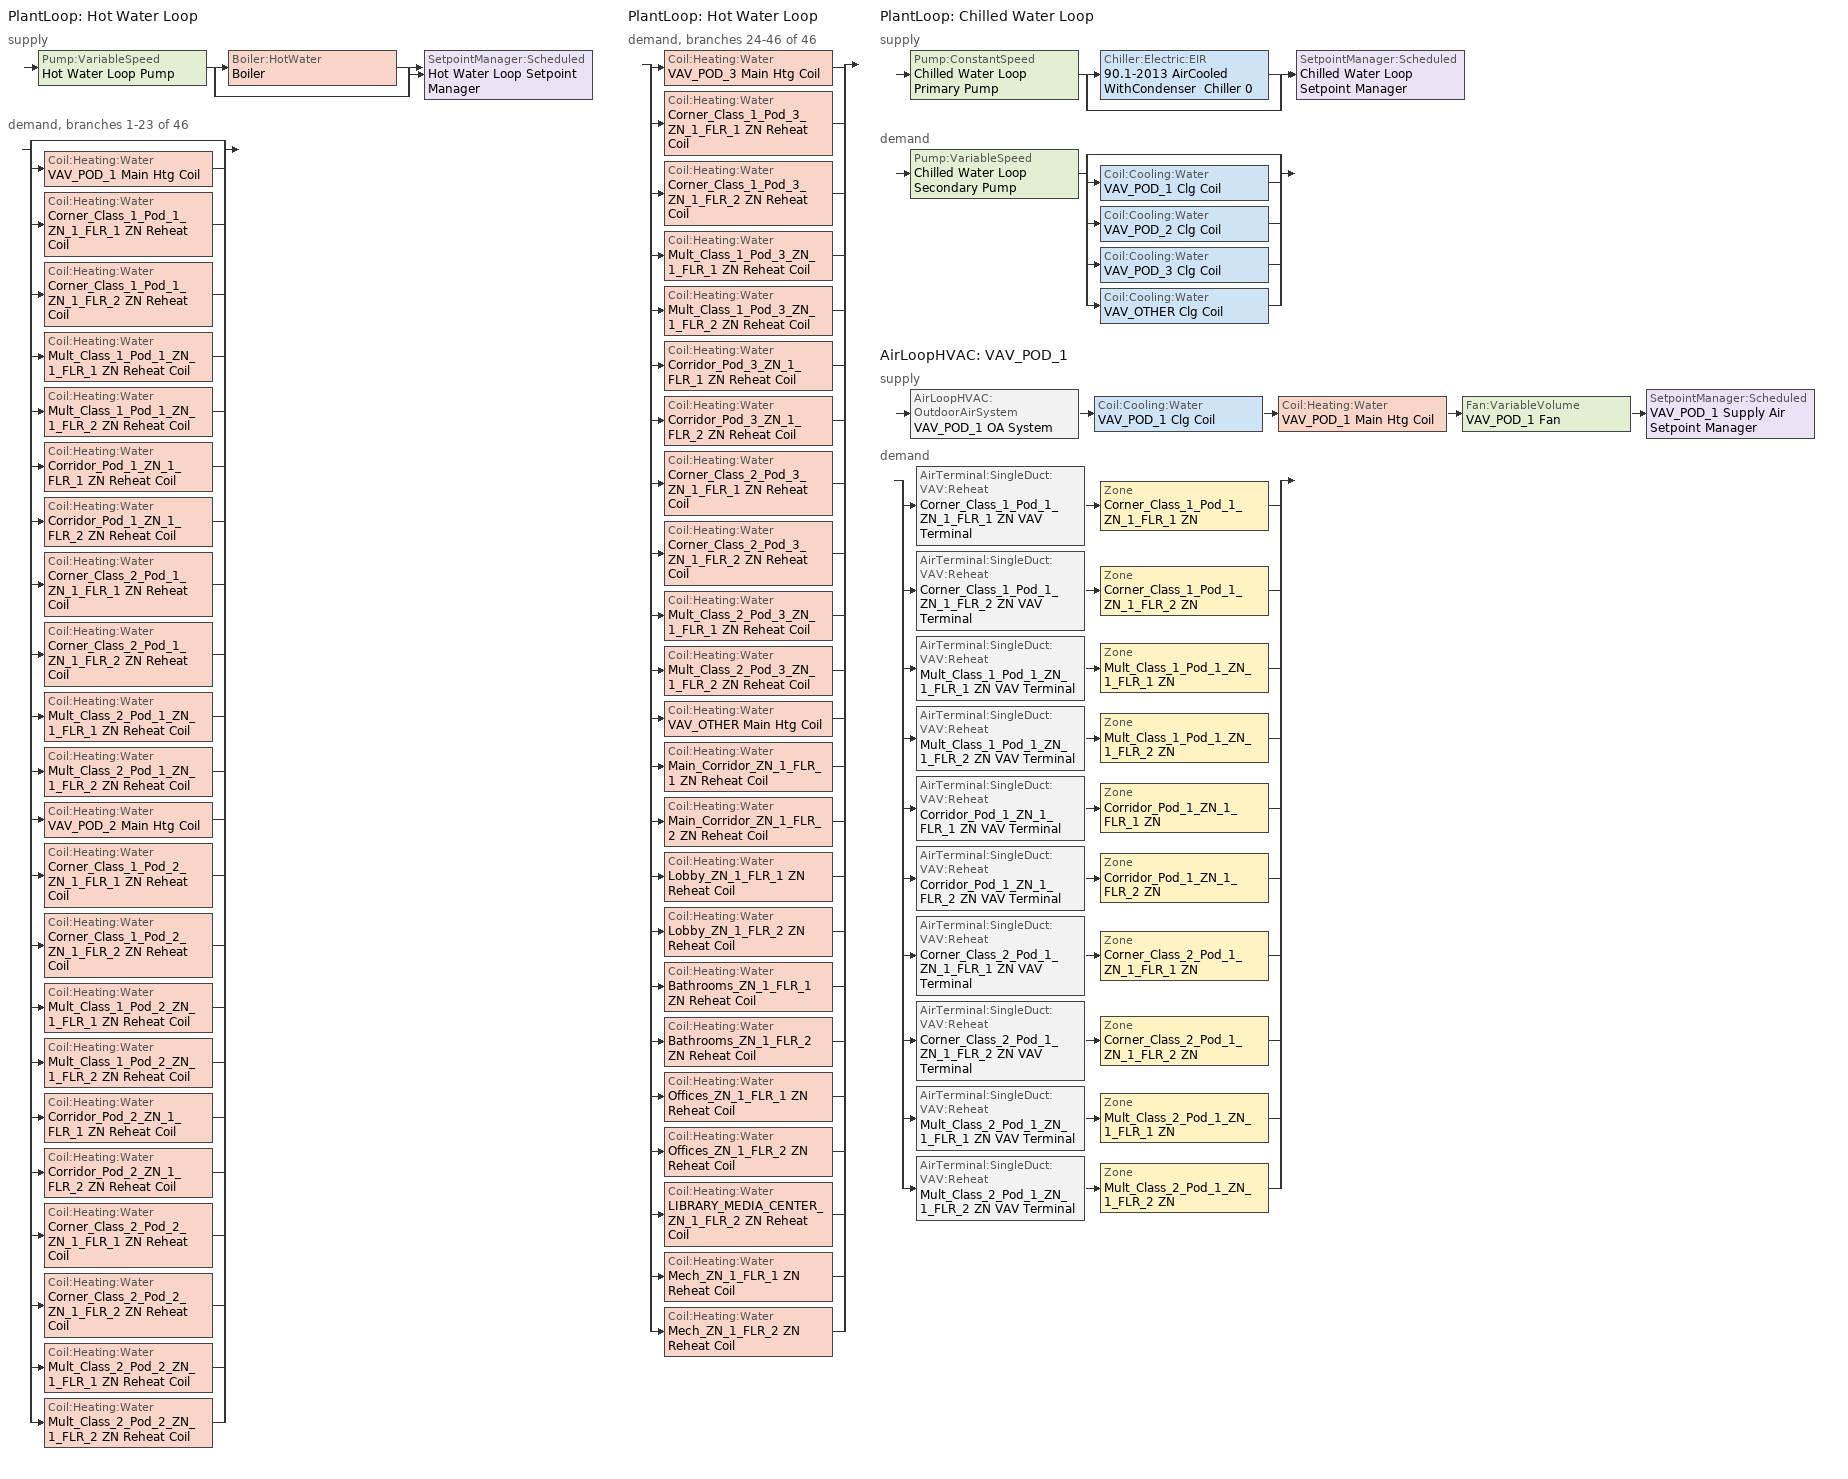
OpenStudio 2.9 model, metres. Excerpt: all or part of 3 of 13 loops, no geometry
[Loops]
PlantLoop 'Hot Water Loop'
 supply: Pump:VariableSpeed 'Hot Water Loop Pump' > split
  | Boiler:HotWater 'Boiler'
  | bypass
  join > SetpointManager:Scheduled 'Hot Water Loop Setpoint Manager'
 demand, branches 1-23 of 46: split
  | bypass
  | Coil:Heating:Water 'VAV_POD_1 Main Htg Coil'
  | Coil:Heating:Water 'Corner_Class_1_Pod_1_ZN_1_FLR_1 ZN Reheat Coil'
  | Coil:Heating:Water 'Corner_Class_1_Pod_1_ZN_1_FLR_2 ZN Reheat Coil'
  | Coil:Heating:Water 'Mult_Class_1_Pod_1_ZN_1_FLR_1 ZN Reheat Coil'
  | Coil:Heating:Water 'Mult_Class_1_Pod_1_ZN_1_FLR_2 ZN Reheat Coil'
  | Coil:Heating:Water 'Corridor_Pod_1_ZN_1_FLR_1 ZN Reheat Coil'
  | Coil:Heating:Water 'Corridor_Pod_1_ZN_1_FLR_2 ZN Reheat Coil'
  | Coil:Heating:Water 'Corner_Class_2_Pod_1_ZN_1_FLR_1 ZN Reheat Coil'
  | Coil:Heating:Water 'Corner_Class_2_Pod_1_ZN_1_FLR_2 ZN Reheat Coil'
  | Coil:Heating:Water 'Mult_Class_2_Pod_1_ZN_1_FLR_1 ZN Reheat Coil'
  | Coil:Heating:Water 'Mult_Class_2_Pod_1_ZN_1_FLR_2 ZN Reheat Coil'
  | Coil:Heating:Water 'VAV_POD_2 Main Htg Coil'
  | Coil:Heating:Water 'Corner_Class_1_Pod_2_ZN_1_FLR_1 ZN Reheat Coil'
  | Coil:Heating:Water 'Corner_Class_1_Pod_2_ZN_1_FLR_2 ZN Reheat Coil'
  | Coil:Heating:Water 'Mult_Class_1_Pod_2_ZN_1_FLR_1 ZN Reheat Coil'
  | Coil:Heating:Water 'Mult_Class_1_Pod_2_ZN_1_FLR_2 ZN Reheat Coil'
  | Coil:Heating:Water 'Corridor_Pod_2_ZN_1_FLR_1 ZN Reheat Coil'
  | Coil:Heating:Water 'Corridor_Pod_2_ZN_1_FLR_2 ZN Reheat Coil'
  | Coil:Heating:Water 'Corner_Class_2_Pod_2_ZN_1_FLR_1 ZN Reheat Coil'
  | Coil:Heating:Water 'Corner_Class_2_Pod_2_ZN_1_FLR_2 ZN Reheat Coil'
  | Coil:Heating:Water 'Mult_Class_2_Pod_2_ZN_1_FLR_1 ZN Reheat Coil'
  | Coil:Heating:Water 'Mult_Class_2_Pod_2_ZN_1_FLR_2 ZN Reheat Coil'
PlantLoop 'Hot Water Loop'
 demand, branches 24-46 of 46: split
  | Coil:Heating:Water 'VAV_POD_3 Main Htg Coil'
  | Coil:Heating:Water 'Corner_Class_1_Pod_3_ZN_1_FLR_1 ZN Reheat Coil'
  | Coil:Heating:Water 'Corner_Class_1_Pod_3_ZN_1_FLR_2 ZN Reheat Coil'
  | Coil:Heating:Water 'Mult_Class_1_Pod_3_ZN_1_FLR_1 ZN Reheat Coil'
  | Coil:Heating:Water 'Mult_Class_1_Pod_3_ZN_1_FLR_2 ZN Reheat Coil'
  | Coil:Heating:Water 'Corridor_Pod_3_ZN_1_FLR_1 ZN Reheat Coil'
  | Coil:Heating:Water 'Corridor_Pod_3_ZN_1_FLR_2 ZN Reheat Coil'
  | Coil:Heating:Water 'Corner_Class_2_Pod_3_ZN_1_FLR_1 ZN Reheat Coil'
  | Coil:Heating:Water 'Corner_Class_2_Pod_3_ZN_1_FLR_2 ZN Reheat Coil'
  | Coil:Heating:Water 'Mult_Class_2_Pod_3_ZN_1_FLR_1 ZN Reheat Coil'
  | Coil:Heating:Water 'Mult_Class_2_Pod_3_ZN_1_FLR_2 ZN Reheat Coil'
  | Coil:Heating:Water 'VAV_OTHER Main Htg Coil'
  | Coil:Heating:Water 'Main_Corridor_ZN_1_FLR_1 ZN Reheat Coil'
  | Coil:Heating:Water 'Main_Corridor_ZN_1_FLR_2 ZN Reheat Coil'
  | Coil:Heating:Water 'Lobby_ZN_1_FLR_1 ZN Reheat Coil'
  | Coil:Heating:Water 'Lobby_ZN_1_FLR_2 ZN Reheat Coil'
  | Coil:Heating:Water 'Bathrooms_ZN_1_FLR_1 ZN Reheat Coil'
  | Coil:Heating:Water 'Bathrooms_ZN_1_FLR_2 ZN Reheat Coil'
  | Coil:Heating:Water 'Offices_ZN_1_FLR_1 ZN Reheat Coil'
  | Coil:Heating:Water 'Offices_ZN_1_FLR_2 ZN Reheat Coil'
  | Coil:Heating:Water 'LIBRARY_MEDIA_CENTER_ZN_1_FLR_2 ZN Reheat Coil'
  | Coil:Heating:Water 'Mech_ZN_1_FLR_1 ZN Reheat Coil'
  | Coil:Heating:Water 'Mech_ZN_1_FLR_2 ZN Reheat Coil'
PlantLoop 'Chilled Water Loop'
 supply: Pump:ConstantSpeed 'Chilled Water Loop Primary Pump' > split
  | Chiller:Electric:EIR '90.1-2013 AirCooled WithCondenser  Chiller 0'
  | bypass
  join > SetpointManager:Scheduled 'Chilled Water Loop Setpoint Manager'
 demand: Pump:VariableSpeed 'Chilled Water Loop Secondary Pump' > split
  | bypass
  | Coil:Cooling:Water 'VAV_POD_1 Clg Coil'
  | Coil:Cooling:Water 'VAV_POD_2 Clg Coil'
  | Coil:Cooling:Water 'VAV_POD_3 Clg Coil'
  | Coil:Cooling:Water 'VAV_OTHER Clg Coil'
AirLoopHVAC 'VAV_POD_1'
 supply: AirLoopHVAC:OutdoorAirSystem 'VAV_POD_1 OA System' > Coil:Cooling:Water 'VAV_POD_1 Clg Coil' > Coil:Heating:Water 'VAV_POD_1 Main Htg Coil' > Fan:VariableVolume 'VAV_POD_1 Fan' > SetpointManager:Scheduled 'VAV_POD_1 Supply Air Setpoint Manager'
 demand: split
  | AirTerminal:SingleDuct:VAV:Reheat 'Corner_Class_1_Pod_1_ZN_1_FLR_1 ZN VAV Terminal' > Zone 'Corner_Class_1_Pod_1_ZN_1_FLR_1 ZN'
  | AirTerminal:SingleDuct:VAV:Reheat 'Corner_Class_1_Pod_1_ZN_1_FLR_2 ZN VAV Terminal' > Zone 'Corner_Class_1_Pod_1_ZN_1_FLR_2 ZN'
  | AirTerminal:SingleDuct:VAV:Reheat 'Mult_Class_1_Pod_1_ZN_1_FLR_1 ZN VAV Terminal' > Zone 'Mult_Class_1_Pod_1_ZN_1_FLR_1 ZN'
  | AirTerminal:SingleDuct:VAV:Reheat 'Mult_Class_1_Pod_1_ZN_1_FLR_2 ZN VAV Terminal' > Zone 'Mult_Class_1_Pod_1_ZN_1_FLR_2 ZN'
  | AirTerminal:SingleDuct:VAV:Reheat 'Corridor_Pod_1_ZN_1_FLR_1 ZN VAV Terminal' > Zone 'Corridor_Pod_1_ZN_1_FLR_1 ZN'
  | AirTerminal:SingleDuct:VAV:Reheat 'Corridor_Pod_1_ZN_1_FLR_2 ZN VAV Terminal' > Zone 'Corridor_Pod_1_ZN_1_FLR_2 ZN'
  | AirTerminal:SingleDuct:VAV:Reheat 'Corner_Class_2_Pod_1_ZN_1_FLR_1 ZN VAV Terminal' > Zone 'Corner_Class_2_Pod_1_ZN_1_FLR_1 ZN'
  | AirTerminal:SingleDuct:VAV:Reheat 'Corner_Class_2_Pod_1_ZN_1_FLR_2 ZN VAV Terminal' > Zone 'Corner_Class_2_Pod_1_ZN_1_FLR_2 ZN'
  | AirTerminal:SingleDuct:VAV:Reheat 'Mult_Class_2_Pod_1_ZN_1_FLR_1 ZN VAV Terminal' > Zone 'Mult_Class_2_Pod_1_ZN_1_FLR_1 ZN'
  | AirTerminal:SingleDuct:VAV:Reheat 'Mult_Class_2_Pod_1_ZN_1_FLR_2 ZN VAV Terminal' > Zone 'Mult_Class_2_Pod_1_ZN_1_FLR_2 ZN'
[Sizing:Zone] Zone Cooling Design Supply Air Temperature Input Method=SupplyAirTemperature; Zone Cooling Design Supply Air Temperature {C}=12.7778; Zone Cooling Design Supply Air Temperature Difference {deltaC}=11.11; Zone Heating Design Supply Air Temperature Input Method=SupplyAirTemperature; Zone Heating Design Supply Air Temperature {C}=40; Zone Heating Design Supply Air Temperature Difference {deltaC}=11.11; Zone Cooling Design Supply Air Humidity Ratio {kg-H2O/kg-air}=0.0085; Zone Heating Design Supply Air Humidity Ratio {kg-H2O/kg-air}=0.008; Cooling Design Air Flow Method=DesignDay; Heating Design Air Flow Method=DesignDay; Account for Dedicated Outdoor Air System=No; Dedicated Outdoor Air System Control Strategy=NeutralSupplyAir; Dedicated Outdoor Air Low Setpoint Temperature for Design {C}=autosize; Dedicated Outdoor Air High Setpoint Temperature for Design {C}=autosize
Corner_Class_1_Pod_1_ZN_1_FLR_1 ZN; Corner_Class_1_Pod_1_ZN_1_FLR_2 ZN; Corner_Class_2_Pod_1_ZN_1_FLR_1 ZN; Corner_Class_2_Pod_1_ZN_1_FLR_2 ZN; Corridor_Pod_1_ZN_1_FLR_1 ZN; Corridor_Pod_1_ZN_1_FLR_2 ZN; Mult_Class_1_Pod_1_ZN_1_FLR_1 ZN; Mult_Class_1_Pod_1_ZN_1_FLR_2 ZN; Mult_Class_2_Pod_1_ZN_1_FLR_1 ZN; Mult_Class_2_Pod_1_ZN_1_FLR_2 ZN
[Zone equipment]
Corner_Class_1_Pod_1_ZN_1_FLR_1 ZN: Corner_Class_1_Pod_1_ZN_1_FLR_1 ZN VAV Terminal
Corner_Class_1_Pod_1_ZN_1_FLR_2 ZN: Corner_Class_1_Pod_1_ZN_1_FLR_2 ZN VAV Terminal
Corner_Class_2_Pod_1_ZN_1_FLR_1 ZN: Corner_Class_2_Pod_1_ZN_1_FLR_1 ZN VAV Terminal
Corner_Class_2_Pod_1_ZN_1_FLR_2 ZN: Corner_Class_2_Pod_1_ZN_1_FLR_2 ZN VAV Terminal
Corridor_Pod_1_ZN_1_FLR_1 ZN: Corridor_Pod_1_ZN_1_FLR_1 ZN VAV Terminal
Corridor_Pod_1_ZN_1_FLR_2 ZN: Corridor_Pod_1_ZN_1_FLR_2 ZN VAV Terminal
Mult_Class_1_Pod_1_ZN_1_FLR_1 ZN: Mult_Class_1_Pod_1_ZN_1_FLR_1 ZN VAV Terminal
Mult_Class_1_Pod_1_ZN_1_FLR_2 ZN: Mult_Class_1_Pod_1_ZN_1_FLR_2 ZN VAV Terminal
Mult_Class_2_Pod_1_ZN_1_FLR_1 ZN: Mult_Class_2_Pod_1_ZN_1_FLR_1 ZN VAV Terminal
Mult_Class_2_Pod_1_ZN_1_FLR_2 ZN: Mult_Class_2_Pod_1_ZN_1_FLR_2 ZN VAV Terminal
[PlantLoop] Glycol Concentration=0; Plant Loop Volume {m3}=Autocalculate; Load Distribution Scheme=Optimal
Name | Fluid Type | Minimum Loop Temperature {C} | Maximum Loop Temperature {C} | Common Pipe Simulation
Hot Water Loop | Water | 10
Chilled Water Loop |  | 1 | 40 | CommonPipe
[Sizing:Plant] Sizing Option=NonCoincident; Zone Timesteps in Averaging Window=1; Coincident Sizing Factor Mode=None
Name | Loop Type | Design Loop Exit Temperature {C} | Loop Design Temperature Difference {deltaC}
Hot Water Loop | Heating | 82.2222 | 11.1111
Chilled Water Loop | Cooling | 6.66667 | 5.61111
[SetpointManager:Scheduled] Control Variable=Temperature
Name | Schedule
Hot Water Loop Setpoint Manager | Hot Water Loop Temp - 180F
Chilled Water Loop Setpoint Manager | Chilled Water Loop Temp - 44F
VAV_POD_1 Supply Air Setpoint Manager | Supply Air Temp - 55.0F
[Pump:VariableSpeed] Motor Efficiency=0.9; Pump Control Type=Intermittent; Skin Loss Radiative Fraction=0.5; Design Power Sizing Method=PowerPerFlowPerPressure; Design Electric Power per Unit Flow Rate {W/(m3/s)}=348701.1; Design Shaft Power per Unit Flow Rate per Unit Head {W-s/m3-Pa}=1.28205; Design Minimum Flow Rate Fraction=0
Name | Rated Pump Head {Pa} | Fraction of Motor Inefficiencies to Fluid Stream | Coefficient 1 of the Part Load Performance Curve | Coefficient 2 of the Part Load Performance Curve | Coefficient 3 of the Part Load Performance Curve | Coefficient 4 of the Part Load Performance Curve
Hot Water Loop Pump | 179344
Chilled Water Loop Secondary Pump | 134508 | 0 | 0 | 0.0205 | 0.4101 | 0.5753
[Boiler:HotWater]
Boiler: Fuel Type=NaturalGas; Nominal Thermal Efficiency=0.78; Efficiency Curve Temperature Evaluation Variable=LeavingBoiler; Design Water Outlet Temperature {C}=82.2222; Minimum Part Load Ratio=0; Maximum Part Load Ratio=1.2; Optimum Part Load Ratio=1; Water Outlet Upper Temperature Limit {C}=95; Boiler Flow Mode=LeavingSetpointModulated; Parasitic Electric Load {W}=0; Sizing Factor=1
[Pump:ConstantSpeed]
Chilled Water Loop Primary Pump: Rated Flow Rate {m3/s}=autosize; Rated Pump Head {Pa}=44836; Rated Power Consumption {W}=autosize; Motor Efficiency=0.9; Fraction of Motor Inefficiencies to Fluid Stream=0; Pump Control Type=Intermittent; Design Power Sizing Method=PowerPerFlowPerPressure; Design Electric Power per Unit Flow Rate {W/(m3/s)}=348701.1; Design Shaft Power per Unit Flow Rate per Unit Head {W-s/m3-Pa}=1.28205
[Chiller:Electric:EIR]
90.1-2013 AirCooled WithCondenser  Chiller 0: Reference Capacity {W}=Autosize; Reference COP {W/W}=5.5; Reference Leaving Chilled Water Temperature {C}=6.66667; Reference Entering Condenser Fluid Temperature {C}=35; Cooling Capacity Function of Temperature Curve=Curve Biquadratic 1; Electric Input to Cooling Output Ratio Function of Temperature Curve=Curve Biquadratic 2; Electric Input to Cooling Output Ratio Function of Part Load Ratio Curve=Curve Quadratic 1; Minimum Part Load Ratio=0.15; Maximum Part Load Ratio=1; Optimum Part Load Ratio=1; Minimum Unloading Ratio=0.25; Condenser Type=AirCooled; Leaving Chilled Water Lower Temperature Limit {C}=2.22222; Chiller Flow Mode=ConstantFlow; Design Heat Recovery Water Flow Rate {m3/s}=0; Sizing Factor=1; Basin Heater Capacity {W/K}=0; Basin Heater Setpoint Temperature {C}=10
[AirLoopHVAC]
VAV_POD_1: Availability Schedule=SchoolSecondary HVACOperationSchd; Design Supply Air Flow Rate {m3/s}=AutoSize
[Sizing:System]
VAV_POD_1: Type of Load to Size On=Sensible; Design Outdoor Air Flow Rate {m3/s}=Autosize; Central Heating Maximum System Air Flow Ratio=0.3; Preheat Design Temperature {C}=7.22222; Preheat Design Humidity Ratio {kg-H2O/kg-Air}=0.008; Precool Design Temperature {C}=12.7778; Precool Design Humidity Ratio {kg-H2O/kg-Air}=0.008; Central Cooling Design Supply Air Temperature {C}=12.7778; Central Heating Design Supply Air Temperature {C}=12.7778; Sizing Option=Coincident; 100% Outdoor Air in Cooling=No; 100% Outdoor Air in Heating=No; Central Cooling Design Supply Air Humidity Ratio {kg-H2O/kg-Air}=0.0085; Central Heating Design Supply Air Humidity Ratio {kg-H2O/kg-Air}=0.008; Cooling Design Air Flow Method=DesignDay; Cooling Design Air Flow Rate {m3/s}=0; Heating Design Air Flow Method=DesignDay; Heating Design Air Flow Rate {m3/s}=0; System Outdoor Air Method=ZoneSum; Zone Maximum Outdoor Air Fraction=1; Cooling Supply Air Flow Rate Per Floor Area {m3/s-m2}=0.00996765; Cooling Fraction of Autosized Cooling Supply Air Flow Rate=1; Cooling Supply Air Flow Rate Per Unit Cooling Capacity {m3/s-W}=3.94755e-05; Heating Supply Air Flow Rate Per Floor Area {m3/s-m2}=0.00996765; Heating Fraction of Autosized Heating Supply Air Flow Rate=1; Heating Fraction of Autosized Cooling Supply Air Flow Rate=1; Heating Supply Air Flow Rate Per Unit Heating Capacity {m3/s-W}=3.15882e-05; Cooling Design Capacity Method=CoolingDesignCapacity; Cooling Design Capacity {W}=autosize; Cooling Design Capacity Per Floor Area {W/m2}=234.7; Fraction of Autosized Cooling Design Capacity=1; Heating Design Capacity Method=HeatingDesignCapacity; Heating Design Capacity {W}=autosize; Heating Design Capacity Per Floor Area {W/m2}=157; Fraction of Autosized Heating Design Capacity=1; Central Cooling Capacity Control Method=OnOff
[Fan:VariableVolume]
VAV_POD_1 Fan: Availability Schedule=Always On Discrete; Fan Total Efficiency=0.62; Pressure Rise {Pa}=996.356; Maximum Flow Rate {m3/s}=Autosize; Fan Power Minimum Flow Rate Input Method=Fraction; Fan Power Minimum Flow Fraction=0.25; Fan Power Minimum Air Flow Rate {m3/s}=0; Motor Efficiency=0.9; Motor In Airstream Fraction=1; Fan Power Coefficient 1=0.0407599; Fan Power Coefficient 2=0.088045; Fan Power Coefficient 3=-0.0729261; Fan Power Coefficient 4=0.94374; Fan Power Coefficient 5=0
[Coil:Heating:Water] Availability Schedule=Always On Discrete; Rated Inlet Water Temperature {C}=82.2222; Rated Outlet Water Temperature {C}=71.1111
Name | Rated Inlet Air Temperature {C} | Rated Outlet Air Temperature {C}
VAV_POD_1 Main Htg Coil; VAV_POD_2 Main Htg Coil; VAV_POD_3 Main Htg Coil; VAV_OTHER Main Htg Coil | 7.22222 | 12.7778
Corner_Class_1_Pod_1_ZN_1_FLR_1 ZN Reheat Coil; Corner_Class_1_Pod_1_ZN_1_FLR_2 ZN Reheat Coil; Mult_Class_1_Pod_1_ZN_1_FLR_1 ZN Reheat Coil; Mult_Class_1_Pod_1_ZN_1_FLR_2 ZN Reheat Coil; Corridor_Pod_1_ZN_1_FLR_1 ZN Reheat Coil; Corridor_Pod_1_ZN_1_FLR_2 ZN Reheat Coil; Corner_Class_2_Pod_1_ZN_1_FLR_1 ZN Reheat Coil; Corner_Class_2_Pod_1_ZN_1_FLR_2 ZN Reheat Coil; Mult_Class_2_Pod_1_ZN_1_FLR_1 ZN Reheat Coil; Mult_Class_2_Pod_1_ZN_1_FLR_2 ZN Reheat Coil; Corner_Class_1_Pod_2_ZN_1_FLR_1 ZN Reheat Coil; Corner_Class_1_Pod_2_ZN_1_FLR_2 ZN Reheat Coil; Mult_Class_1_Pod_2_ZN_1_FLR_1 ZN Reheat Coil; Mult_Class_1_Pod_2_ZN_1_FLR_2 ZN Reheat Coil; Corridor_Pod_2_ZN_1_FLR_1 ZN Reheat Coil; Corridor_Pod_2_ZN_1_FLR_2 ZN Reheat Coil; Corner_Class_2_Pod_2_ZN_1_FLR_1 ZN Reheat Coil; Corner_Class_2_Pod_2_ZN_1_FLR_2 ZN Reheat Coil; Mult_Class_2_Pod_2_ZN_1_FLR_1 ZN Reheat Coil; Mult_Class_2_Pod_2_ZN_1_FLR_2 ZN Reheat Coil; Corner_Class_1_Pod_3_ZN_1_FLR_1 ZN Reheat Coil; Corner_Class_1_Pod_3_ZN_1_FLR_2 ZN Reheat Coil; Mult_Class_1_Pod_3_ZN_1_FLR_1 ZN Reheat Coil; Mult_Class_1_Pod_3_ZN_1_FLR_2 ZN Reheat Coil; Corridor_Pod_3_ZN_1_FLR_1 ZN Reheat Coil; Corridor_Pod_3_ZN_1_FLR_2 ZN Reheat Coil; Corner_Class_2_Pod_3_ZN_1_FLR_1 ZN Reheat Coil; Corner_Class_2_Pod_3_ZN_1_FLR_2 ZN Reheat Coil; Mult_Class_2_Pod_3_ZN_1_FLR_1 ZN Reheat Coil; Mult_Class_2_Pod_3_ZN_1_FLR_2 ZN Reheat Coil; Main_Corridor_ZN_1_FLR_1 ZN Reheat Coil; Main_Corridor_ZN_1_FLR_2 ZN Reheat Coil; Lobby_ZN_1_FLR_1 ZN Reheat Coil; Lobby_ZN_1_FLR_2 ZN Reheat Coil; Bathrooms_ZN_1_FLR_1 ZN Reheat Coil; Bathrooms_ZN_1_FLR_2 ZN Reheat Coil; Offices_ZN_1_FLR_1 ZN Reheat Coil; Offices_ZN_1_FLR_2 ZN Reheat Coil; LIBRARY_MEDIA_CENTER_ZN_1_FLR_2 ZN Reheat Coil; Mech_ZN_1_FLR_1 ZN Reheat Coil; Mech_ZN_1_FLR_2 ZN Reheat Coil | 12.7778 | 40
[Controller:WaterCoil] Minimum Actuated Flow {m3/s}=0
Name | Water Coil | Action | Controller Convergence Tolerance {deltaC}
VAV_POD_1 Main Htg Coil Controller | VAV_POD_1 Main Htg Coil | Normal | 0.1
VAV_POD_1 Clg Coil Controller | VAV_POD_1 Clg Coil | Reverse
Corner_Class_1_Pod_1_ZN_1_FLR_1 ZN Reheat Coil Controller | Corner_Class_1_Pod_1_ZN_1_FLR_1 ZN Reheat Coil | Normal | 0.1
Corner_Class_1_Pod_1_ZN_1_FLR_2 ZN Reheat Coil Controller | Corner_Class_1_Pod_1_ZN_1_FLR_2 ZN Reheat Coil | Normal | 0.1
Mult_Class_1_Pod_1_ZN_1_FLR_1 ZN Reheat Coil Controller | Mult_Class_1_Pod_1_ZN_1_FLR_1 ZN Reheat Coil | Normal | 0.1
Mult_Class_1_Pod_1_ZN_1_FLR_2 ZN Reheat Coil Controller | Mult_Class_1_Pod_1_ZN_1_FLR_2 ZN Reheat Coil | Normal | 0.1
Corridor_Pod_1_ZN_1_FLR_1 ZN Reheat Coil Controller | Corridor_Pod_1_ZN_1_FLR_1 ZN Reheat Coil | Normal | 0.1
Corridor_Pod_1_ZN_1_FLR_2 ZN Reheat Coil Controller | Corridor_Pod_1_ZN_1_FLR_2 ZN Reheat Coil | Normal | 0.1
Corner_Class_2_Pod_1_ZN_1_FLR_1 ZN Reheat Coil Controller | Corner_Class_2_Pod_1_ZN_1_FLR_1 ZN Reheat Coil | Normal | 0.1
Corner_Class_2_Pod_1_ZN_1_FLR_2 ZN Reheat Coil Controller | Corner_Class_2_Pod_1_ZN_1_FLR_2 ZN Reheat Coil | Normal | 0.1
Mult_Class_2_Pod_1_ZN_1_FLR_1 ZN Reheat Coil Controller | Mult_Class_2_Pod_1_ZN_1_FLR_1 ZN Reheat Coil | Normal | 0.1
Mult_Class_2_Pod_1_ZN_1_FLR_2 ZN Reheat Coil Controller | Mult_Class_2_Pod_1_ZN_1_FLR_2 ZN Reheat Coil | Normal | 0.1
VAV_POD_2 Main Htg Coil Controller | VAV_POD_2 Main Htg Coil | Normal | 0.1
VAV_POD_2 Clg Coil Controller | VAV_POD_2 Clg Coil | Reverse
Corner_Class_1_Pod_2_ZN_1_FLR_1 ZN Reheat Coil Controller | Corner_Class_1_Pod_2_ZN_1_FLR_1 ZN Reheat Coil | Normal | 0.1
Corner_Class_1_Pod_2_ZN_1_FLR_2 ZN Reheat Coil Controller | Corner_Class_1_Pod_2_ZN_1_FLR_2 ZN Reheat Coil | Normal | 0.1
Mult_Class_1_Pod_2_ZN_1_FLR_1 ZN Reheat Coil Controller | Mult_Class_1_Pod_2_ZN_1_FLR_1 ZN Reheat Coil | Normal | 0.1
Mult_Class_1_Pod_2_ZN_1_FLR_2 ZN Reheat Coil Controller | Mult_Class_1_Pod_2_ZN_1_FLR_2 ZN Reheat Coil | Normal | 0.1
Corridor_Pod_2_ZN_1_FLR_1 ZN Reheat Coil Controller | Corridor_Pod_2_ZN_1_FLR_1 ZN Reheat Coil | Normal | 0.1
Corridor_Pod_2_ZN_1_FLR_2 ZN Reheat Coil Controller | Corridor_Pod_2_ZN_1_FLR_2 ZN Reheat Coil | Normal | 0.1
Corner_Class_2_Pod_2_ZN_1_FLR_1 ZN Reheat Coil Controller | Corner_Class_2_Pod_2_ZN_1_FLR_1 ZN Reheat Coil | Normal | 0.1
Corner_Class_2_Pod_2_ZN_1_FLR_2 ZN Reheat Coil Controller | Corner_Class_2_Pod_2_ZN_1_FLR_2 ZN Reheat Coil | Normal | 0.1
Mult_Class_2_Pod_2_ZN_1_FLR_1 ZN Reheat Coil Controller | Mult_Class_2_Pod_2_ZN_1_FLR_1 ZN Reheat Coil | Normal | 0.1
Mult_Class_2_Pod_2_ZN_1_FLR_2 ZN Reheat Coil Controller | Mult_Class_2_Pod_2_ZN_1_FLR_2 ZN Reheat Coil | Normal | 0.1
VAV_POD_3 Main Htg Coil Controller | VAV_POD_3 Main Htg Coil | Normal | 0.1
VAV_POD_3 Clg Coil Controller | VAV_POD_3 Clg Coil | Reverse
Corner_Class_1_Pod_3_ZN_1_FLR_1 ZN Reheat Coil Controller | Corner_Class_1_Pod_3_ZN_1_FLR_1 ZN Reheat Coil | Normal | 0.1
Corner_Class_1_Pod_3_ZN_1_FLR_2 ZN Reheat Coil Controller | Corner_Class_1_Pod_3_ZN_1_FLR_2 ZN Reheat Coil | Normal | 0.1
Mult_Class_1_Pod_3_ZN_1_FLR_1 ZN Reheat Coil Controller | Mult_Class_1_Pod_3_ZN_1_FLR_1 ZN Reheat Coil | Normal | 0.1
Mult_Class_1_Pod_3_ZN_1_FLR_2 ZN Reheat Coil Controller | Mult_Class_1_Pod_3_ZN_1_FLR_2 ZN Reheat Coil | Normal | 0.1
Corridor_Pod_3_ZN_1_FLR_1 ZN Reheat Coil Controller | Corridor_Pod_3_ZN_1_FLR_1 ZN Reheat Coil | Normal | 0.1
Corridor_Pod_3_ZN_1_FLR_2 ZN Reheat Coil Controller | Corridor_Pod_3_ZN_1_FLR_2 ZN Reheat Coil | Normal | 0.1
Corner_Class_2_Pod_3_ZN_1_FLR_1 ZN Reheat Coil Controller | Corner_Class_2_Pod_3_ZN_1_FLR_1 ZN Reheat Coil | Normal | 0.1
Corner_Class_2_Pod_3_ZN_1_FLR_2 ZN Reheat Coil Controller | Corner_Class_2_Pod_3_ZN_1_FLR_2 ZN Reheat Coil | Normal | 0.1
Mult_Class_2_Pod_3_ZN_1_FLR_1 ZN Reheat Coil Controller | Mult_Class_2_Pod_3_ZN_1_FLR_1 ZN Reheat Coil | Normal | 0.1
Mult_Class_2_Pod_3_ZN_1_FLR_2 ZN Reheat Coil Controller | Mult_Class_2_Pod_3_ZN_1_FLR_2 ZN Reheat Coil | Normal | 0.1
VAV_OTHER Main Htg Coil Controller | VAV_OTHER Main Htg Coil | Normal | 0.1
VAV_OTHER Clg Coil Controller | VAV_OTHER Clg Coil | Reverse
Main_Corridor_ZN_1_FLR_1 ZN Reheat Coil Controller | Main_Corridor_ZN_1_FLR_1 ZN Reheat Coil | Normal | 0.1
Main_Corridor_ZN_1_FLR_2 ZN Reheat Coil Controller | Main_Corridor_ZN_1_FLR_2 ZN Reheat Coil | Normal | 0.1
Lobby_ZN_1_FLR_1 ZN Reheat Coil Controller | Lobby_ZN_1_FLR_1 ZN Reheat Coil | Normal | 0.1
Lobby_ZN_1_FLR_2 ZN Reheat Coil Controller | Lobby_ZN_1_FLR_2 ZN Reheat Coil | Normal | 0.1
Bathrooms_ZN_1_FLR_1 ZN Reheat Coil Controller | Bathrooms_ZN_1_FLR_1 ZN Reheat Coil | Normal | 0.1
Bathrooms_ZN_1_FLR_2 ZN Reheat Coil Controller | Bathrooms_ZN_1_FLR_2 ZN Reheat Coil | Normal | 0.1
Offices_ZN_1_FLR_1 ZN Reheat Coil Controller | Offices_ZN_1_FLR_1 ZN Reheat Coil | Normal | 0.1
Offices_ZN_1_FLR_2 ZN Reheat Coil Controller | Offices_ZN_1_FLR_2 ZN Reheat Coil | Normal | 0.1
LIBRARY_MEDIA_CENTER_ZN_1_FLR_2 ZN Reheat Coil Controller | LIBRARY_MEDIA_CENTER_ZN_1_FLR_2 ZN Reheat Coil | Normal | 0.1
Mech_ZN_1_FLR_1 ZN Reheat Coil Controller | Mech_ZN_1_FLR_1 ZN Reheat Coil | Normal | 0.1
Mech_ZN_1_FLR_2 ZN Reheat Coil Controller | Mech_ZN_1_FLR_2 ZN Reheat Coil | Normal | 0.1
[Coil:Cooling:Water] Availability Schedule=Always On Discrete; Design Inlet Water Temperature {C}=Autosize; Heat Exchanger Configuration=CrossFlow
VAV_POD_1 Clg Coil; VAV_POD_2 Clg Coil; VAV_POD_3 Clg Coil; VAV_OTHER Clg Coil
[Controller:OutdoorAir]
VAV_POD_1 OA Controller: Minimum Outdoor Air Flow Rate {m3/s}=autosize; Maximum Outdoor Air Flow Rate {m3/s}=Autosize; Economizer Control Type=NoEconomizer; Economizer Control Action Type=ModulateFlow; Economizer Maximum Limit Dry-Bulb Temperature {C}=28; Economizer Maximum Limit Enthalpy {J/kg}=64000; Lockout Type=NoLockout; Minimum Limit Type=FixedMinimum; Minimum Outdoor Air Schedule=SchoolSecondary MinOA_MotorizedDamper_Sched; Controller Mechanical Ventilation=VAV_POD_1 Vent Controller; High Humidity Control=No; Heat Recovery Bypass Control Type=BypassWhenWithinEconomizerLimits
[Controller:MechanicalVentilation]
VAV_POD_1 Vent Controller: Availability Schedule=Always On Discrete; System Outdoor Air Method=VentilationRateProcedure
[AirLoopHVAC:OutdoorAirSystem]
VAV_POD_1 OA System: Controller=VAV_POD_1 OA Controller
[AvailabilityManager:NightCycle] Applicability Schedule=Always On Discrete; Control Type=CycleOnAny; Thermostat Tolerance {deltaC}=1; Cycling Run Time {s}=1800
Availability Manager Night Cycle 1; Availability Manager Night Cycle 2; Availability Manager Night Cycle 3; Availability Manager Night Cycle 4; Availability Manager Night Cycle 5; Availability Manager Night Cycle 6; Availability Manager Night Cycle 7; Availability Manager Night Cycle 8; Availability Manager Night Cycle 9
[AirTerminal:SingleDuct:VAV:Reheat] Availability Schedule=Always On Discrete; Maximum Air Flow Rate {m3/s}=AutoSize; Zone Minimum Air Flow Input Method=Constant; Constant Minimum Air Flow Fraction=0.2; Fixed Minimum Air Flow Rate {m3/s}=0; Maximum Hot Water or Steam Flow Rate {m3/s}=AutoSize; Minimum Hot Water or Steam Flow Rate {m3/s}=0; Convergence Tolerance=0.001; Damper Heating Action=ReverseWithLimits; Maximum Flow per Zone Floor Area During Reheat {m3/s-m2}=AutoSize; Maximum Flow Fraction During Reheat=0.5; Maximum Reheat Air Temperature {C}=40; Control For Outdoor Air=No
Name | Reheat Coil
Corner_Class_1_Pod_1_ZN_1_FLR_1 ZN VAV Terminal | Corner_Class_1_Pod_1_ZN_1_FLR_1 ZN Reheat Coil
Corner_Class_1_Pod_1_ZN_1_FLR_2 ZN VAV Terminal | Corner_Class_1_Pod_1_ZN_1_FLR_2 ZN Reheat Coil
Mult_Class_1_Pod_1_ZN_1_FLR_1 ZN VAV Terminal | Mult_Class_1_Pod_1_ZN_1_FLR_1 ZN Reheat Coil
Mult_Class_1_Pod_1_ZN_1_FLR_2 ZN VAV Terminal | Mult_Class_1_Pod_1_ZN_1_FLR_2 ZN Reheat Coil
Corridor_Pod_1_ZN_1_FLR_1 ZN VAV Terminal | Corridor_Pod_1_ZN_1_FLR_1 ZN Reheat Coil
Corridor_Pod_1_ZN_1_FLR_2 ZN VAV Terminal | Corridor_Pod_1_ZN_1_FLR_2 ZN Reheat Coil
Corner_Class_2_Pod_1_ZN_1_FLR_1 ZN VAV Terminal | Corner_Class_2_Pod_1_ZN_1_FLR_1 ZN Reheat Coil
Corner_Class_2_Pod_1_ZN_1_FLR_2 ZN VAV Terminal | Corner_Class_2_Pod_1_ZN_1_FLR_2 ZN Reheat Coil
Mult_Class_2_Pod_1_ZN_1_FLR_1 ZN VAV Terminal | Mult_Class_2_Pod_1_ZN_1_FLR_1 ZN Reheat Coil
Mult_Class_2_Pod_1_ZN_1_FLR_2 ZN VAV Terminal | Mult_Class_2_Pod_1_ZN_1_FLR_2 ZN Reheat Coil
[Refrigeration:Compressor] Refrigeration Compressor Power Curve=New_Low_Temp_Comp_Pwr_Curve; Refrigeration Compressor Capacity Curve=New_Low_Temp_Comp_Cap_Curve; Rated Return Gas Temperature {C}=18.3; Rated Subcooling {deltaC}=0
Refrigeration Compressor 1; Refrigeration Compressor 2; Refrigeration Compressor 3; Refrigeration Compressor 4; Refrigeration Compressor 5; Refrigeration Compressor 6; Refrigeration Compressor 7; Refrigeration Compressor 8; Refrigeration Compressor 9; Refrigeration Compressor 10; Refrigeration Compressor 11; Refrigeration Compressor 12; Refrigeration Compressor 13; Refrigeration Compressor 14; Refrigeration Compressor 15; Refrigeration Compressor 16; Refrigeration Compressor 17; Refrigeration Compressor 18; Refrigeration Compressor 19; Refrigeration Compressor 20
[EnergyManagementSystem:Sensor]
Mains_Water_Temp_Sen: Output Variable or Output Meter Index Key=Environment; Output Variable or Output Meter=Site Mains Water Temperature
[EnergyManagementSystem:Actuator]
Mains_Water_Temp_Act: Actuated Component=Mains Water Temperature; Actuated Component Type=Schedule:Constant; Actuated Component Control Type=Schedule Value
[EnergyManagementSystem:Program]
Mains_Water_Prg: SET Mains_Water_Temp_Act = Mains_Water_Temp_Sen
[EnergyManagementSystem:ProgramCallingManager]
Mains_Water_Prg_Mgr: BeginTimestepBeforePredictor; Mains_Water_Prg
[Schedule:Constant]
Name | Value
Always On Discrete | 1
Mains Water Temperature | 10
[Schedule:Ruleset]
Name | Default Day Schedule | Summer Design Day Schedule | Winter Design Day Schedule
Hot Water Loop Temp - 180F | Hot Water Loop Temp - 180F Default
Chilled Water Loop Temp - 44F | Chilled Water Loop Temp - 44F Default
SchoolSecondary HVACOperationSchd | SchoolSecondary HVACOperationSchd Default | SchoolSecondary HVACOperationSchd Summer Design Day | SchoolSecondary HVACOperationSchd Winter Design Day
SchoolSecondary MinOA_MotorizedDamper_Sched | SchoolSecondary MinOA_MotorizedDamper_Sched Default | SchoolSecondary MinOA_MotorizedDamper_Sched Summer Design Day | SchoolSecondary MinOA_MotorizedDamper_Sched Winter Design Day
Supply Air Temp - 55.0F | Supply Air Temp - 55.0F Default
[Schedule:Day]
Hot Water Loop Temp - 180F Default: 24, 0, 82.2222
Chilled Water Loop Temp - 44F Default: 24, 0, 6.66667
SchoolSecondary HVACOperationSchd Default; SchoolSecondary MinOA_MotorizedDamper_Sched Default: 24, 0, 0
SchoolSecondary HVACOperationSchd Winter Design Day; SchoolSecondary HVACOperationSchd Summer Design Day; SchoolSecondary HVACOperationSchd WntrDsn|SmrDsn|Wkdy Day: 7, 0, 0, 21, 0, 1, 24, 0, 0
SchoolSecondary MinOA_MotorizedDamper_Sched Winter Design Day; SchoolSecondary MinOA_MotorizedDamper_Sched Summer Design Day; SchoolSecondary MinOA_MotorizedDamper_Sched WntrDsn|SmrDsn|Wkdy Day: 8, 0, 0, 21, 0, 1, 24, 0, 0
Supply Air Temp - 55.0F Default: 24, 0, 12.7778
[Schedule:Rule] Rule Order=0; Apply Monday=Yes; Apply Tuesday=Yes; Apply Wednesday=Yes; Apply Thursday=Yes; Apply Friday=Yes; Date Specification Type=DateRange; Start Month=1; Start Day=1; End Month=12; End Day=31
Name | Schedule Ruleset | Day Schedule
Schedule Rule 98 | SchoolSecondary HVACOperationSchd | SchoolSecondary HVACOperationSchd WntrDsn|SmrDsn|Wkdy Day
Schedule Rule 99 | SchoolSecondary MinOA_MotorizedDamper_Sched | SchoolSecondary MinOA_MotorizedDamper_Sched WntrDsn|SmrDsn|Wkdy Day
[Curve:Biquadratic] Minimum Value of x=5; Maximum Value of x=10; Minimum Value of y=24; Maximum Value of y=35
Name | Coefficient1 Constant | Coefficient2 x | Coefficient3 x**2 | Coefficient4 y | Coefficient5 y**2 | Coefficient6 x*y
Curve Biquadratic 1 | 1.02152 | 0.0370359 | 0.000233248 | -0.00389405 | -6.52536e-05 | -0.000268045
Curve Biquadratic 2 | 0.701769 | -0.00452016 | 0.00053311 | -0.00549821 | 0.000544579 | -0.000729032
[Curve:Quadratic]
Curve Quadratic 1: Coefficient1 Constant=0.0636912; Coefficient2 x=0.584888; Coefficient3 x**2=0.352803; Minimum Value of x=0; Maximum Value of x=1
[Curve:Bicubic] Minimum Value of x=-40; Maximum Value of x=-17.8; Minimum Value of y=4.4; Maximum Value of y=54.4
Name | Coefficient1 Constant | Coefficient2 x | Coefficient3 x**2 | Coefficient4 y | Coefficient5 y**2 | Coefficient6 x*y | Coefficient7 x**3 | Coefficient8 y**3 | Coefficient9 x**2*y | Coefficient10 x*y**2
New_Low_Temp_Comp_Pwr_Curve | 6274.99 | 61.3907 | 1.62085 | 129.113 | 0.874116 | 1.95812 | 0.0302933 | 0.00575468 | 0.00465396 | -0.000749905
New_Low_Temp_Comp_Cap_Curve | 58336.9 | 1561.74 | 6.60681 | -283.65 | -0.120235 | -12.4957 | -0.116279 | 0.002277 | -0.118148 | 0.0328396
